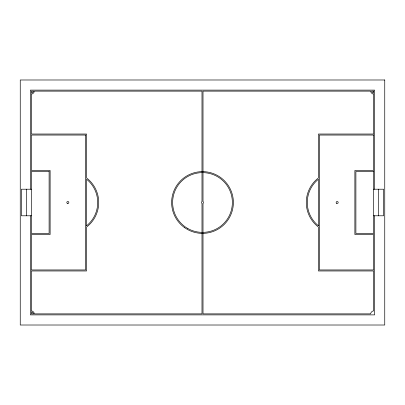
<?xml version="1.0" encoding="UTF-8"?>
<svg xmlns="http://www.w3.org/2000/svg" width="405" height="405" viewBox="0 0 405 405"><rect width="100%" height="100%" fill="white"/><g stroke="black" fill="none" stroke-linecap="round" stroke-linejoin="round"><path stroke-width="0.61" d="M31.387 189.211L21.419 189.211L21.419 215.789L31.387 215.789M373.613 189.211L383.581 189.211L383.581 215.789L373.613 215.789M378.594 189.211L378.594 215.789M374.625 189.241L374.625 90.112L30.375 90.112L30.375 189.241M374.625 215.759L374.625 314.887L30.375 314.887L30.375 215.759M203.006 171.624L203.006 91.125L370.61 91.125A3.544 3.544 0 0 0 373.613 94.127L373.613 134.03L318.431 134.03L318.431 177.947A30.881 30.881 0 0 0 318.431 227.053L318.431 270.97L373.613 270.97L373.613 310.873A3.544 3.544 0 0 0 370.61 313.875L203.006 313.875L203.006 233.376M203.006 172.636L203.006 201.624A1.012 1.012 0 0 1 203.006 203.376L203.006 232.364M201.994 171.624L201.994 91.125L34.39 91.125A3.544 3.544 0 0 1 31.387 94.127L31.387 134.03L86.569 134.03L86.569 177.947A30.881 30.881 0 0 1 86.569 227.053L86.569 270.97L31.387 270.97L31.387 310.873A3.544 3.544 0 0 1 34.39 313.875L201.994 313.875L201.994 233.376M201.994 172.636L201.994 201.624A1.012 1.012 0 0 0 201.994 203.376L201.994 232.364M26.406 189.211L26.406 215.789M384.75 79.987L20.25 79.987L20.25 325.012L384.75 325.012L384.75 79.987M33.362 91.125L31.387 91.125L31.387 93.099A2.531 2.531 0 0 0 33.362 91.125M373.613 91.125L371.638 91.125A2.531 2.531 0 0 0 373.613 93.099L373.613 91.125M85.556 135.042L31.387 135.042L31.387 170.48L50.119 170.48L50.119 234.52L31.387 234.52L31.387 269.958L85.556 269.958L85.556 135.042M373.613 135.042L319.444 135.042L319.444 269.958L373.613 269.958L373.613 234.52L354.881 234.52L354.881 170.48L373.613 170.48L373.613 135.042M49.106 171.492L31.387 171.492L31.387 233.508L49.106 233.508L49.106 171.492M373.613 171.492L355.894 171.492L355.894 233.508L373.613 233.508L373.613 171.492M33.362 313.875L31.387 313.875L31.387 311.901A2.531 2.531 0 0 1 33.362 313.875M318.431 225.767L318.431 179.233A29.869 29.869 0 0 0 318.431 225.767M86.569 225.767L86.569 179.233A29.869 29.869 0 0 1 86.569 225.767M67.331 203.376A1.012 1.012 0 0 0 68.85 202.5A1.012 1.012 0 0 0 67.331 201.624A1.012 1.012 0 0 0 67.331 203.376M184.741 227.762A30.881 30.881 0 0 0 233.26 205.249A30.881 30.881 0 0 0 189.505 174.489A30.881 30.881 0 0 0 184.741 227.762M187.566 228.369A29.869 29.869 0 0 0 232.369 202.5A29.869 29.869 0 0 0 187.566 176.631A29.869 29.869 0 0 0 187.566 228.369M336.656 203.376A1.012 1.012 0 0 0 338.175 202.5A1.012 1.012 0 0 0 336.656 201.624A1.012 1.012 0 0 0 336.656 203.376"/></g></svg>
